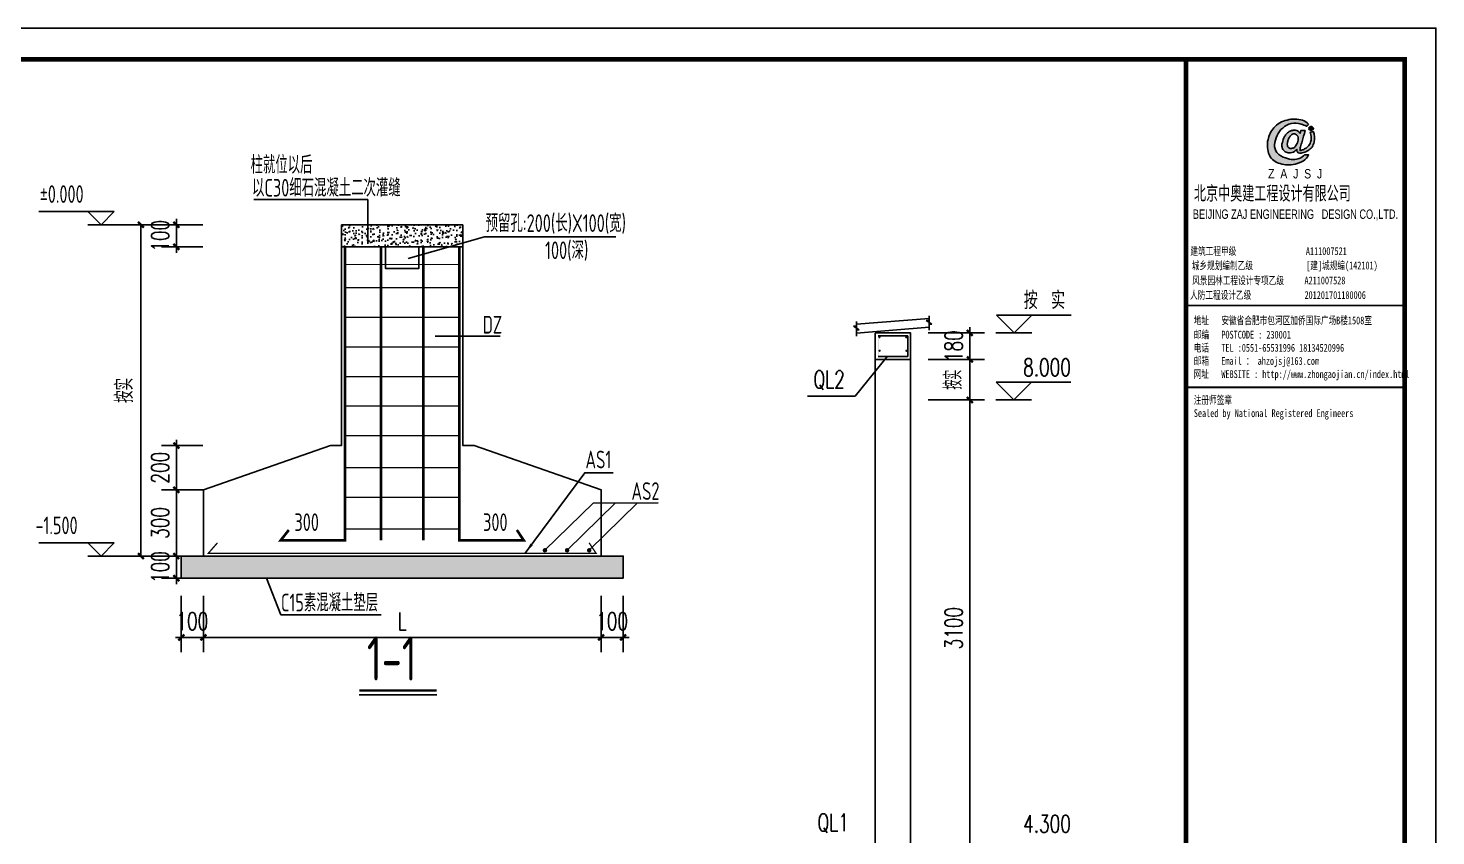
# Model space of a CAD drawing. Extents: x 177291 to 1288761, y 177638 to 322898.
# Drawn here: x 450528 to 498308, y 213531 to 240960 of the extents above; entities that cross this region are included whole.
import ezdxf
from ezdxf.enums import TextEntityAlignment as Align

# ---------------------------------------------------------------- set-up
doc = ezdxf.new("R2010")
doc.units = 0
doc.header["$LTSCALE"] = 1000
for name, color, linetype in [('AXIS', 3, 'Continuous'), ('BASE_DE', 7, 'Continuous'), ('DIM_ELEV', 3, 'Continuous'), ('DIM_LEAD', 3, 'Continuous'), ('NUM', 7, 'Continuous'), ('PUB_DIM', 3, 'Continuous'), ('PUB_TEXT', 7, 'Continuous'), ('PUB_TITLE', 4, 'Continuous'), ('REIN', 1, 'Continuous'), ('TC', 252, 'Continuous'), ('TEXT', 7, 'Continuous'), ('THICK', 6, 'Continuous'), ('WALL', 9, 'Continuous'), ('图签', 3, 'Continuous'), ('引出线', 3, 'Continuous')]:
    doc.layers.add(name, color=color, linetype=linetype)
doc.styles.add('_gyy_title_Arial', font='arial.ttf', dxfattribs={"width": 0.7})
doc.styles.add('_gyy_title_ST', font='', dxfattribs={"width": 0.8})
doc.styles.add('_TCH_DIM', font='SIMPLEX', dxfattribs={"bigfont": 'GBCBIG'})
doc.styles.add('_TCH_DIM_T3', font='SIMPLEX', dxfattribs={"width": 0.705882, "bigfont": 'GBCBIG'})
doc.styles.add('HZ', font='txt.shx', dxfattribs={"width": 0.8, "bigfont": '000hztxt.shx'})
doc.styles.add('TSSD_Norm', font='tssdeng.shx', dxfattribs={"bigfont": 'hztxt.shx'})
doc.styles.get('_gyy_title_ST').set_extended_font_data('SimSun')
doc.dimstyles.new('_TCH_ARCH&&200', dxfattribs={"dimtxt": 595, "dimasz": 200, "dimexe": 500, "dimexo": 600, "dimgap": 252.5, "dimtad": 1, "dimdec": 0, "dimzin": 0, "dimdsep": 46, "dimtxsty": '_TCH_DIM_T3', "dimblk": 'ARCHTICK', "dimcen": 0.09, "dimclrt": 7, "dimazin": 2, "dimtfac": 1, "dimtdec": 0, "dimtix": 1, "dimtmove": 2, "dimatfit": 3, "dimfxl": 1, "dimtolj": 1, "dimtzin": 0, "dimarcsym": 0})
doc.dimstyles.new('TCH-200-10', dxfattribs={"dimtxt": 595, "dimasz": 200, "dimexe": 500, "dimexo": 600, "dimgap": 252.5, "dimtad": 1, "dimdec": 0, "dimlfac": 0.1, "dimzin": 0, "dimdsep": 46, "dimtxsty": '_TCH_DIM_T3', "dimblk": 'ARCHTICK', "dimcen": 0.09, "dimclrd": 124, "dimclre": 124, "dimclrt": 7, "dimazin": 2, "dimtfac": 1, "dimtdec": 0, "dimtix": 1, "dimtmove": 2, "dimatfit": 3, "dimfxl": 1, "dimtolj": 1, "dimtzin": 0, "dimarcsym": 0})

# ---------------------------------------------------------------- blocks, each defined once
blk = doc.blocks.new('_ArchTick')
at = {"color": 0, "linetype": 'ByBlock', "const_width": 0.4}
blk.add_lwpolyline([(-0.5, -0.5), (0.5, 0.5)], dxfattribs=at)
blk = doc.blocks.new('*D1048')
at = {"layer": 'AXIS', "color": 124, "linetype": 'ByBlock', "lineweight": -2, "transparency": 16777216}
for p, q in [((456458, 234283), (455058, 234283)), ((455558, 234283), (455558, 234483)), ((455558, 233533), (455558, 234283)), ((456458, 233533), (455058, 233533)), ((455558, 233533), (455558, 233333))]:
    blk.add_line(p, q, dxfattribs=at)
at = {"layer": 'Defpoints', "color": 0, "linetype": 'ByBlock', "transparency": 16777216}
for p in [(455558, 234283), (457058, 234283), (457058, 233533)]:
    blk.add_point(p, dxfattribs=at)
at = {"layer": 'AXIS', "color": 124, "linetype": 'ByBlock', "lineweight": -2, "transparency": 16777216, "xscale": 200, "yscale": 200, "zscale": 200}
for p, rotation in [((455558, 234283), 270), ((455558, 233533), 90)]:
    blk.add_blockref('_ArchTick', p, dxfattribs=dict(at, rotation=rotation))
at = {"layer": 'AXIS', "color": 7, "linetype": 'ByBlock', "transparency": 16777216, "insert": (455008, 233908), "char_height": 595, "attachment_point": 5, "rotation": 90, "style": '_TCH_DIM_T3'}
blk.add_mtext('\\A1;100', dxfattribs=at)
blk = doc.blocks.new('_TSDBK')
blk.add_lwpolyline([(0, 0, 0, 0.658, 0), (-2.5, 0, 0.658, 0.658, 0)], format="xyseb")
blk = doc.blocks.new('*D1049')
at = {"layer": 'AXIS', "color": 124, "linetype": 'ByBlock', "lineweight": -2, "transparency": 16777216}
for p, q in [((469975, 221683), (469975, 219769)), ((470725, 221683), (470725, 219769)), ((469975, 220269), (469775, 220269)), ((469975, 220269), (470725, 220269)), ((470725, 220269), (470925, 220269))]:
    blk.add_line(p, q, dxfattribs=at)
at = {"layer": 'Defpoints', "color": 0, "linetype": 'ByBlock', "transparency": 16777216}
for p in [(469975, 222283), (470725, 222283), (470725, 220269)]:
    blk.add_point(p, dxfattribs=at)
at = {"layer": 'AXIS', "color": 124, "linetype": 'ByBlock', "lineweight": -2, "transparency": 16777216, "xscale": 200, "yscale": 200, "zscale": 200}
blk.add_blockref('_ArchTick', (469975, 220269), dxfattribs=at)
at = {"layer": 'AXIS', "color": 124, "linetype": 'ByBlock', "lineweight": -2, "transparency": 16777216, "xscale": 200, "yscale": 200, "zscale": 200, "rotation": 180}
blk.add_blockref('_ArchTick', (470725, 220269), dxfattribs=at)
at = {"layer": 'AXIS', "color": 7, "linetype": 'ByBlock', "transparency": 16777216, "insert": (470350, 220819), "char_height": 595, "attachment_point": 5, "style": '_TCH_DIM_T3'}
blk.add_mtext('\\A1;100', dxfattribs=at)
blk = doc.blocks.new('*D1050')
at = {"layer": 'AXIS', "color": 124, "linetype": 'ByBlock', "lineweight": -2, "transparency": 16777216}
for p, q in [((456475, 221683), (456475, 219769)), ((469975, 221683), (469975, 219769)), ((456475, 220269), (469975, 220269))]:
    blk.add_line(p, q, dxfattribs=at)
at = {"layer": 'Defpoints', "color": 0, "linetype": 'ByBlock', "transparency": 16777216}
for p in [(456475, 222283), (469975, 222283), (469975, 220269)]:
    blk.add_point(p, dxfattribs=at)
at = {"layer": 'AXIS', "color": 124, "linetype": 'ByBlock', "lineweight": -2, "transparency": 16777216, "xscale": 200, "yscale": 200, "zscale": 200, "rotation": 180}
blk.add_blockref('_ArchTick', (456475, 220269), dxfattribs=at)
at = {"layer": 'AXIS', "color": 124, "linetype": 'ByBlock', "lineweight": -2, "transparency": 16777216, "xscale": 200, "yscale": 200, "zscale": 200}
blk.add_blockref('_ArchTick', (469975, 220269), dxfattribs=at)
at = {"layer": 'AXIS', "color": 7, "linetype": 'ByBlock', "transparency": 16777216, "insert": (463225, 220819), "char_height": 595, "attachment_point": 5, "style": '_TCH_DIM_T3'}
blk.add_mtext('\\A1;L', dxfattribs=at)
blk = doc.blocks.new('*D1051')
at = {"layer": 'AXIS', "color": 124, "linetype": 'ByBlock', "lineweight": -2, "transparency": 16777216}
for p, q in [((455725, 221683), (455725, 219769)), ((456475, 221683), (456475, 219769)), ((455725, 220269), (455525, 220269)), ((455725, 220269), (456475, 220269)), ((456475, 220269), (456675, 220269))]:
    blk.add_line(p, q, dxfattribs=at)
at = {"layer": 'Defpoints', "color": 0, "linetype": 'ByBlock', "transparency": 16777216}
for p in [(455725, 222283), (456475, 222283), (456475, 220269)]:
    blk.add_point(p, dxfattribs=at)
at = {"layer": 'AXIS', "color": 124, "linetype": 'ByBlock', "lineweight": -2, "transparency": 16777216, "xscale": 200, "yscale": 200, "zscale": 200}
blk.add_blockref('_ArchTick', (455725, 220269), dxfattribs=at)
at = {"layer": 'AXIS', "color": 124, "linetype": 'ByBlock', "lineweight": -2, "transparency": 16777216, "xscale": 200, "yscale": 200, "zscale": 200, "rotation": 180}
blk.add_blockref('_ArchTick', (456475, 220269), dxfattribs=at)
at = {"layer": 'AXIS', "color": 7, "linetype": 'ByBlock', "transparency": 16777216, "insert": (456100, 220819), "char_height": 595, "attachment_point": 5, "style": '_TCH_DIM_T3'}
blk.add_mtext('\\A1;100', dxfattribs=at)
blk = doc.blocks.new('*D1052')
at = {"layer": 'AXIS', "color": 124, "linetype": 'ByBlock', "lineweight": -2, "transparency": 16777216}
for p, q in [((455558, 223033), (455558, 223233)), ((455708, 223033), (455058, 223033)), ((455558, 222283), (455558, 223033)), ((455708, 222283), (455058, 222283)), ((455558, 222283), (455558, 222083))]:
    blk.add_line(p, q, dxfattribs=at)
at = {"layer": 'Defpoints', "color": 0, "linetype": 'ByBlock', "transparency": 16777216}
for p in [(455558, 223033), (456308, 223033), (456308, 222283)]:
    blk.add_point(p, dxfattribs=at)
at = {"layer": 'AXIS', "color": 124, "linetype": 'ByBlock', "lineweight": -2, "transparency": 16777216, "xscale": 200, "yscale": 200, "zscale": 200}
for p, rotation in [((455558, 223033), 270), ((455558, 222283), 90)]:
    blk.add_blockref('_ArchTick', p, dxfattribs=dict(at, rotation=rotation))
at = {"layer": 'AXIS', "color": 7, "linetype": 'ByBlock', "transparency": 16777216, "insert": (455008, 222658), "char_height": 595, "attachment_point": 5, "rotation": 90, "style": '_TCH_DIM_T3'}
blk.add_mtext('\\A1;100', dxfattribs=at)
blk = doc.blocks.new('*D1053')
at = {"layer": 'AXIS', "color": 124, "linetype": 'ByBlock', "lineweight": -2, "transparency": 16777216}
for p, q in [((456458, 234283), (453858, 234283)), ((454358, 234283), (454358, 223033)), ((456458, 223033), (453858, 223033))]:
    blk.add_line(p, q, dxfattribs=at)
at = {"layer": 'Defpoints', "color": 0, "linetype": 'ByBlock', "transparency": 16777216}
for p in [(457058, 234283), (454358, 223033), (457058, 223033)]:
    blk.add_point(p, dxfattribs=at)
at = {"layer": 'AXIS', "color": 124, "linetype": 'ByBlock', "lineweight": -2, "transparency": 16777216, "xscale": 200, "yscale": 200, "zscale": 200}
for p, rotation in [((454358, 234283), 90), ((454358, 223033), 270)]:
    blk.add_blockref('_ArchTick', p, dxfattribs=dict(at, rotation=rotation))
at = {"layer": 'AXIS', "color": 7, "linetype": 'ByBlock', "transparency": 16777216, "insert": (453789, 228658), "char_height": 595, "attachment_point": 5, "rotation": 90, "style": '_TCH_DIM_T3'}
blk.add_mtext('\\A1;{\\W1;按实}', dxfattribs=at)
blk = doc.blocks.new('*D1054')
at = {"layer": 'AXIS', "color": 124, "linetype": 'ByBlock', "lineweight": -2, "transparency": 16777216}
for p, q in [((455558, 226783), (455558, 226983)), ((456458, 226783), (455058, 226783)), ((455558, 225283), (455558, 226783)), ((456458, 225283), (455058, 225283)), ((455558, 225283), (455558, 225083))]:
    blk.add_line(p, q, dxfattribs=at)
at = {"layer": 'Defpoints', "color": 0, "linetype": 'ByBlock', "transparency": 16777216}
for p in [(455558, 226783), (457058, 226783), (457058, 225283)]:
    blk.add_point(p, dxfattribs=at)
at = {"layer": 'AXIS', "color": 124, "linetype": 'ByBlock', "lineweight": -2, "transparency": 16777216, "xscale": 200, "yscale": 200, "zscale": 200}
for p, rotation in [((455558, 226783), 270), ((455558, 225283), 90)]:
    blk.add_blockref('_ArchTick', p, dxfattribs=dict(at, rotation=rotation))
at = {"layer": 'AXIS', "color": 7, "linetype": 'ByBlock', "transparency": 16777216, "insert": (455008, 226033), "char_height": 595, "attachment_point": 5, "rotation": 90, "style": '_TCH_DIM_T3'}
blk.add_mtext('\\A1;200', dxfattribs=at)
blk = doc.blocks.new('*D1055')
at = {"layer": 'AXIS', "color": 124, "linetype": 'ByBlock', "lineweight": -2, "transparency": 16777216}
for p, q in [((456458, 225283), (455058, 225283)), ((455558, 223033), (455558, 225283)), ((456458, 223033), (455058, 223033))]:
    blk.add_line(p, q, dxfattribs=at)
at = {"layer": 'Defpoints', "color": 0, "linetype": 'ByBlock', "transparency": 16777216}
for p in [(455558, 225283), (457058, 225283), (457058, 223033)]:
    blk.add_point(p, dxfattribs=at)
at = {"layer": 'AXIS', "color": 124, "linetype": 'ByBlock', "lineweight": -2, "transparency": 16777216, "xscale": 200, "yscale": 200, "zscale": 200}
for p, rotation in [((455558, 225283), 90), ((455558, 223033), 270)]:
    blk.add_blockref('_ArchTick', p, dxfattribs=dict(at, rotation=rotation))
at = {"layer": 'AXIS', "color": 7, "linetype": 'ByBlock', "transparency": 16777216, "insert": (455008, 224158), "char_height": 595, "attachment_point": 5, "rotation": 90, "style": '_TCH_DIM_T3'}
blk.add_mtext('\\A1;300', dxfattribs=at)
blk = doc.blocks.new('dd')
at = {"layer": '图签'}
h = blk.add_hatch(color=5, dxfattribs=at)
h.set_gradient(color1=(0, 0, 255), color2=(36, 36, 255), one_color=1, tint=0.57)
h.paths.add_polyline_path([(452, 1270, -0.093206), (531, 1562, -0.136321), (716, 1807, -0.161039), (988, 1948, -0.108591), (1307, 1935, -0.049497), (1479, 1861, 0.062627), (1539, 1932, 0.094388), (1351, 2056, 0.136326), (854, 2062, 0.161722), (430, 1810, 0.133661), (243, 1435, 0.158414), (286, 937, 0.22517), (632, 669, 0.138663), (1107, 646, 0.074676), (1375, 753, 0.125344), (1543, 944, 0.006312), (1413, 948, -0.090385), (1244, 833, -0.096745), (1053, 797, -0.073845), (803, 850, -0.140868), (530, 1020, -0.160753)])
h = blk.add_hatch(color=1, dxfattribs=at)
h.set_gradient(color1=(255, 0, 0), color2=(255, 0, 0), tint=0.57)
h.paths.add_polyline_path([(1557, 1818, 0.386553), (1564, 1757, 0.170676), (1604, 1736, 0.082224), (1657, 1743, 0.087509), (1686, 1766, 0.264235), (1694, 1804, 0.244333), (1636, 1850, 0.30271)])
h = blk.add_hatch(color=5, dxfattribs=at)
h.set_gradient(color1=(0, 0, 255), color2=(36, 36, 255), one_color=1, tint=0.57)
h.paths.add_polyline_path([(1306, 1289, 0.011169), (1334, 1370, 0.005807), (1431, 1724, 0.01105), (1292, 1724, 0.016796), (1267, 1634, 0.125943), (1203, 1704, 0.083806), (1120, 1739, 0.082879), (1047, 1739, -0.008503), (952, 1710, 0.060057), (844, 1628, 0.086078), (774, 1532, 0.099424), (705, 1347, 0.12153), (690, 1225, 0.102644), (719, 1122, 0.056648), (797, 1042, 0.092914), (913, 1013, 0.194578), (1098, 1064, -0.002562), (1175, 1122, 0.064354), (1167, 1068, 0.172385), (1207, 1017, 0.105458), (1300, 1002, 0.086567), (1454, 1046, 0.047674), (1592, 1136, 0.166359), (1692, 1274, 0.096748), (1728, 1431, 0.03151), (1728, 1548, 0.041815), (1700, 1691, 0.007654), (1588, 1673, -0.009919), (1610, 1585, -0.068269), (1624, 1482, -0.105336), (1605, 1352, -0.14652), (1528, 1223, -0.070486), (1434, 1151, -0.077937), (1341, 1103, -0.127098), (1272, 1084, -0.114215), (1267, 1129, -0.007609)])
h.paths.add_polyline_path([(865, 1245, -0.099994), (863, 1328, -0.050974), (888, 1427, -0.120527), (938, 1529, -0.043888), (1002, 1595, -0.08446), (1063, 1619, -0.147309), (1127, 1607, -0.037474), (1177, 1572, -0.06931), (1209, 1507, -0.067662), (1213, 1431, -0.02676), (1211, 1413, 0.017209), (1183, 1329, -0.048815), (1120, 1223, -0.139096), (1046, 1163, -0.097991), (944, 1153, -0.085394), (909, 1169, -0.149141)], flags=16)
blk.add_lwpolyline([(1539, 1932, 0.094388), (1351, 2056, 0.136326), (854, 2062, 0.161722), (430, 1810, 0.133661), (243, 1435, 0.158414), (286, 937, 0.22517), (632, 669, 0.138663), (1107, 646, 0.074676), (1375, 753, 0.125344), (1543, 944, 0.006312), (1413, 948, -0.090385), (1244, 833, -0.096745), (1053, 797, -0.073845), (803, 850, -0.140868), (530, 1020, -0.160753), (452, 1270, -0.093206), (531, 1562, -0.136321), (716, 1807, -0.161039), (988, 1948, -0.108591), (1307, 1935, -0.049497), (1479, 1861, 0.062627)], format="xyb", close=True, dxfattribs=at)
for points in [[(1694, 1804, 0.243958), (1636, 1850, 0.303117), (1557, 1818, 0.386553), (1564, 1757, 0.170676), (1604, 1736, 0.082224), (1657, 1743, 0.087509), (1686, 1766, 0.264235), (1694, 1804, -7.823139)], [(1431, 1724, 0.011041), (1292, 1724, 0.016796), (1267, 1634, 0.125943), (1203, 1704, 0.083806), (1120, 1739, 0.082879), (1047, 1739, -0.008503), (952, 1710, 0.060057), (844, 1628, 0.086078), (774, 1532, 0.099424), (705, 1347, 0.12153), (690, 1225, 0.102644), (719, 1122, 0.056648), (797, 1042, 0.092914), (913, 1013, 0.194578), (1098, 1064, -0.002562), (1175, 1122, 0.064354), (1167, 1068, 0.172385), (1207, 1017, 0.105458), (1300, 1002, 0.086567), (1454, 1046, 0.047674), (1592, 1136, 0.166359), (1692, 1274, 0.096748), (1728, 1431, 0.03151), (1728, 1548, 0.041815), (1700, 1691, 0.007654), (1588, 1673, -0.009919), (1610, 1585, -0.068269), (1624, 1482, -0.105336), (1605, 1352, -0.14652), (1528, 1223, -0.070486), (1434, 1151, -0.077937), (1341, 1103, -0.127098), (1272, 1084, -0.114215), (1267, 1129, -0.007609), (1306, 1289, 0.011169), (1334, 1370, 0.005782), (1430, 1722, 0.069025)], [(1213, 1431, 0.067662), (1209, 1507, 0.06931), (1177, 1572, 0.037474), (1127, 1607, 0.147309), (1063, 1619, 0.08446), (1002, 1595, 0.043888), (938, 1529, 0.120527), (888, 1427, 0.050974), (863, 1328, 0.099994), (865, 1245, 0.149141), (909, 1169, 0.085394), (944, 1153, 0.097991), (1046, 1163, 0.139096), (1120, 1223, 0.048815), (1183, 1329, -0.017209), (1211, 1413, 0.02676), (1213, 1431, 0.441273)]]:
    blk.add_lwpolyline(points, format="xyb", dxfattribs=at)
at = {"insert": (246, 492), "char_height": 300, "width": 8000, "attachment_point": 1, "style": 'HZ'}
blk.add_mtext('{\\fArial|b0|i0|c0|p32;Z  A  J  S  J}', dxfattribs=at)
blk = doc.blocks.new('*D1226')
at = {"layer": 'Defpoints', "color": 0, "transparency": 16777216}
for p in [(480481, 230610), (480481, 229710), (482491, 229710)]:
    blk.add_point(p, dxfattribs=at)
at = {"layer": 'PUB_DIM', "color": 0, "lineweight": -2, "transparency": 16777216}
for p, q in [((482491, 230610), (482491, 230810)), ((481081, 230610), (482991, 230610)), ((482491, 230610), (482491, 229710)), ((481081, 229710), (482991, 229710)), ((482491, 229710), (482491, 229510))]:
    blk.add_line(p, q, dxfattribs=at)
at = {"layer": 'PUB_DIM', "color": 0, "lineweight": -2, "transparency": 16777216, "xscale": 200, "yscale": 200, "zscale": 200}
for p, rotation in [((482491, 230610), 270), ((482491, 229710), 90)]:
    blk.add_blockref('_ArchTick', p, dxfattribs=dict(at, rotation=rotation))
at = {"layer": 'PUB_DIM', "color": 7, "transparency": 16777216, "insert": (481941, 230160), "char_height": 595, "attachment_point": 5, "rotation": 90, "style": '_TCH_DIM_T3'}
blk.add_mtext('\\A1;180', dxfattribs=at)
blk = doc.blocks.new('*D1225')
at = {"layer": 'Defpoints', "color": 0, "transparency": 16777216}
for p in [(480481, 229710), (482491, 229710), (480481, 228333)]:
    blk.add_point(p, dxfattribs=at)
at = {"layer": 'PUB_DIM', "color": 0, "lineweight": -2, "transparency": 16777216}
for p, q in [((481081, 229710), (482991, 229710)), ((482491, 228333), (482491, 229710)), ((481081, 228333), (482991, 228333))]:
    blk.add_line(p, q, dxfattribs=at)
at = {"layer": 'PUB_DIM', "color": 0, "lineweight": -2, "transparency": 16777216, "xscale": 200, "yscale": 200, "zscale": 200}
for p, rotation in [((482491, 229710), 90), ((482491, 228333), 270)]:
    blk.add_blockref('_ArchTick', p, dxfattribs=dict(at, rotation=rotation))
at = {"layer": 'PUB_DIM', "color": 7, "transparency": 16777216, "insert": (481922, 229022), "char_height": 595, "attachment_point": 5, "rotation": 90, "style": '_TCH_DIM_T3'}
blk.add_mtext('\\A1;按实', dxfattribs=at)
blk = doc.blocks.new('*D1227')
at = {"layer": 'Defpoints', "color": 0, "transparency": 16777216}
for p in [(480481, 228333), (482491, 228333), (480481, 212834)]:
    blk.add_point(p, dxfattribs=at)
at = {"layer": 'PUB_DIM', "color": 0, "lineweight": -2, "transparency": 16777216}
for p, q in [((481081, 228333), (482991, 228333)), ((482491, 212834), (482491, 228333)), ((481081, 212834), (482991, 212834))]:
    blk.add_line(p, q, dxfattribs=at)
at = {"layer": 'PUB_DIM', "color": 0, "lineweight": -2, "transparency": 16777216, "xscale": 200, "yscale": 200, "zscale": 200}
for p, rotation in [((482491, 228333), 90), ((482491, 212834), 270)]:
    blk.add_blockref('_ArchTick', p, dxfattribs=dict(at, rotation=rotation))
at = {"layer": 'PUB_DIM', "color": 7, "transparency": 16777216, "insert": (481941, 220583), "char_height": 595, "attachment_point": 5, "rotation": 90, "style": '_TCH_DIM_T3'}
blk.add_mtext('\\A1;3100', dxfattribs=at)

msp = doc.modelspace()

# ---------------------------------------------------------------- hatches: boundary and pattern name
at = {"layer": 'TC'}
h = msp.add_hatch(dxfattribs=at)
h.set_pattern_fill('AR-CONC', color=256, scale=2.25, style=0)
h.set_pattern_definition([(50, (252502.33, 296192.18), (409.9155, -35.86294), [42.8625, -471.4875]), (355, (252502.33, 296192.2), (-79.29636, 429.87745), [34.29, -377.19]), (100.451, (252536.5, 296189.2), (330.6206, 394.01255), [36.4275, -400.7025]), (46.1842, (252502.33, 296306.5), (609.9278, -94.5952), [64.2937, -707.2312]), (96.6356, (252553.15, 296298.6), (534.1595, 556.7075), [54.6412, -601.0537]), (351.184, (252502.3, 296306.5), (534.1604, 556.7065), [51.435, -565.785]), (21, (252559.48, 296277.9), (341.1335, -230.0974), [42.8625, -471.4875]), (326, (252559.48, 296277.9), (139.0546, 414.4229), [34.29, -377.19]), (71.4514, (252587.9, 296258.73), (480.1871, 184.3264), [36.4275, -400.7025]), (37.5, (252502.33, 296192.18), (6.94936, 190.24884), [0, -372.618, 0, -382.905, 0, -378.61875]), (7.5, (252502.33, 296192.18), (150.34424, 225.4063), [0, -218.313, 0, -364.0455, 0, -144.30375]), (327.5, (252374.88, 296192.18), (305.07884, -12.88967), [0, -142.875, 0, -445.77, 0, -591.5025]), (317.5, (252317.73, 296192.18), (333.29066, 57.2096), [0, -185.7375, 0, -296.037, 0, -420.0525])])
h.paths.add_polyline_path([(461162.46, 234283.14), (461162.46, 233533.14), (463224.96, 233533.14), (463224.96, 234283.14)])
h.paths.add_polyline_path([(465287.46, 234283.14), (463224.96, 234283.14), (463224.96, 233533.14), (463787.46, 233533.14), (465287.46, 233533.14)])
h = msp.add_hatch(dxfattribs=at)
h.set_pattern_fill('AR-CONC', color=256, scale=2.25, style=0)
h.set_pattern_definition([(50, (152899.35, 233192.18), (409.9155, -35.86294), [42.8625, -471.4875]), (355, (152899.35, 233192.2), (-79.29636, 429.87745), [34.29, -377.19]), (100.451, (152933.5, 233189.2), (330.62063, 394.01255), [36.4275, -400.7025]), (46.1842, (152899.35, 233306.5), (609.92784, -94.5952), [64.2937, -707.2312]), (96.6356, (152950.2, 233298.6), (534.1595, 556.7075), [54.6412, -601.0537]), (351.184, (152899.35, 233306.5), (534.1604, 556.7065), [51.435, -565.785]), (21, (152956.5, 233277.9), (341.13348, -230.0974), [42.8625, -471.4875]), (326, (152956.5, 233277.9), (139.05456, 414.4229), [34.29, -377.19]), (71.4514, (152984.93, 233258.73), (480.1871, 184.32643), [36.4275, -400.7025]), (37.5, (152899.35, 233192.18), (6.94936, 190.24884), [0, -372.618, 0, -382.905, 0, -378.61875]), (7.5, (152899.35, 233192.18), (150.34424, 225.40629), [0, -218.313, 0, -364.0455, 0, -144.30375]), (327.5, (152771.9, 233192.18), (305.07884, -12.889674), [0, -142.875, 0, -445.77, 0, -591.5025]), (317.5, (152714.76, 233192.18), (333.29066, 57.2096), [0, -185.7375, 0, -296.037, 0, -420.0525])])
h.paths.add_polyline_path([(463224.96, 223033.14), (455724.96, 223033.14), (455724.96, 222283.14), (463224.96, 222283.14)])
h.paths.add_polyline_path([(468264.96, 223033.14), (463224.96, 223033.14), (463224.96, 222283.14), (469014.96, 222283.14)])
h.paths.add_polyline_path([(469014.96, 223033.14), (468264.96, 223033.14), (469014.96, 222283.14), (469764.96, 222283.14)])
h.paths.add_polyline_path([(469764.96, 223033.14), (469014.96, 223033.14), (469764.96, 222283.14), (470514.96, 222283.14)])
h.paths.add_polyline_path([(470724.96, 223033.14), (469764.96, 223033.14), (470514.96, 222283.14), (470724.96, 222283.14)])

# ---------------------------------------------------------------- linework, layer by layer
for p, q in [((478541.63, 230835.98), (478732.5, 230711.35)), ((478643.03, 230835.98), (478541.63, 230835.98)), ((478643.03, 230906.81), (481115.61, 231104.61)), ((478643.03, 230995.89), (478643.03, 230504.65)), ((478643.03, 230605.85), (481115.61, 230803.65)), ((481115.61, 231033.79), (481014.21, 231033.79)), ((481014.21, 231033.79), (481205.08, 230909.15)), ((481115.61, 231193.69), (481115.61, 230702.46)), ((481205.08, 230909.15), (481115.61, 230909.15)), ((478732.5, 230711.35), (478643.03, 230711.35)), ((480381.47, 230510.49), (479381.47, 230510.49)), ((480381.47, 229810.49), (480381.47, 230510.49)), ((480381.47, 229810.49), (479381.47, 229810.49))]:
    msp.add_line(p, q)
at = {"color": 4}
for p, q in [((480481.47, 230610.49), (479281.47, 230610.49)), ((479281.47, 229710.49), (480481.47, 229710.49))]:
    msp.add_line(p, q, dxfattribs=at)
at = {"extrusion": (0, 0, -1)}
for centre, start_param, end_param in [((479427.71, 230466.6), 0.79638055, 3.93797321), ((479427.71, 230466.6), 3.93797321, 7.07956586), ((479427.71, 230006.55), 0.79638055, 3.93797321), ((479427.71, 230006.55), 3.93797321, 7.07956586)]:
    msp.add_ellipse(centre, major_axis=(10.72, 10.73), ratio=0.97855688, start_param=start_param, end_param=end_param, dxfattribs=at)
for centre, start_param, end_param in [((480335.23, 230466.6), 3.93797321, 7.07956586), ((480335.23, 230466.6), 0.79638055, 3.93797321), ((480335.23, 230006.55), 3.93797321, 7.07956586), ((480335.23, 230006.55), 0.79638055, 3.93797321)]:
    msp.add_ellipse(centre, major_axis=(-10.72, 10.73), ratio=0.97855688, start_param=start_param, end_param=end_param)
for points in [[(479376.98, 230522.99), (479368.97, 230493.21), (480393.97, 230522.99), (480368.97, 230497.99)], [(479368.97, 230522.99), (479393.97, 230497.99), (479368.97, 229797.99), (479393.97, 229822.99)], [(480393.97, 230522.99), (480368.97, 230497.99), (480393.97, 229797.99), (480368.97, 229822.99)], [(480393.97, 229797.99), (480368.97, 229822.99), (479370.3, 229797.99), (479395.3, 229822.99)]]:
    msp.add_trace(points)
at = {"layer": 'AXIS', "linetype": 'ByBlock'}
msp.add_line((452551.56, 234283.14), (455558.46, 234283.14), dxfattribs=at)
at = {"layer": 'BASE_DE'}
for p, q in [((461162.46, 234283.14), (465287.46, 234283.14)), ((461162.46, 233533.14), (465287.46, 233533.14))]:
    msp.add_line(p, q, dxfattribs=at)
for points in [[(456474.96, 223033.14), (456474.96, 225283.14), (460787.46, 226783.14), (461162.46, 226783.14), (461162.46, 234283.14)], [(465287.46, 234283.14), (465287.46, 226783.14), (465662.46, 226783.14), (469974.96, 225283.14), (469974.96, 223033.14)], [(455724.96, 223033.14), (470724.96, 223033.14), (470724.96, 222283.14), (455724.96, 222283.14), (455724.96, 223033.14)]]:
    msp.add_lwpolyline(points, dxfattribs=at)
at = {"layer": 'DIM_ELEV'}
for p, q in [((483997.15, 230610.49), (483397.15, 231210.49)), ((483397.15, 231210.49), (485929.15, 231210.49)), ((483997.15, 230610.49), (484597.15, 231210.49)), ((483378.35, 230610.49), (484597.15, 230610.49)), ((483987.25, 228332.89), (483387.25, 228932.89)), ((483387.25, 228932.89), (485919.25, 228932.89)), ((483987.25, 228332.89), (484587.25, 228932.89)), ((483368.46, 228332.89), (484587.25, 228332.89))]:
    msp.add_line(p, q, dxfattribs=at)
at = {"layer": 'DIM_LEAD'}
for p, q in [((479693.25, 229822.99), (478595.91, 228467.08)), ((478595.91, 228467.08), (476975.32, 228467.08))]:
    msp.add_line(p, q, dxfattribs=at)
at = {"layer": 'NUM', "const_width": 75}
msp.add_lwpolyline([(464396.66, 218465.7), (461764.27, 218465.7)], dxfattribs=at)
at = {"layer": 'NUM'}
msp.add_lwpolyline([(464396.66, 218315.7), (461764.27, 218315.7)], dxfattribs=at)
at = {"layer": 'PUB_TITLE'}
msp.add_line((489823.48, 231540.17), (497247.75, 231540.17), dxfattribs=at)
msp.add_lwpolyline([(409110.99, 240960.27), (498308.36, 240960.27), (498308.36, 177959.98), (409110.99, 177959.98)], close=True, dxfattribs=at)
at = {"layer": 'PUB_TITLE', "const_width": 159.09}
for points in [[(411762.51, 179020.59), (411762.51, 239899.66), (497247.75, 239899.66), (497247.75, 179020.59)], [(489823.48, 239899.66), (497247.75, 239899.66), (497247.75, 179020.59), (489823.48, 179020.59)]]:
    msp.add_lwpolyline(points, close=True, dxfattribs=at)
at = {"layer": 'PUB_TITLE', "const_width": 74.24}
msp.add_lwpolyline([(489823.48, 228760.92), (497247.75, 228760.92)], dxfattribs=at)
at = {"layer": 'REIN'}
for points, const_width in [([(461282.46, 233533.14), (461282.46, 223565.64), (459099.44, 223565.64), (459374.75, 223917.97)], 90), ([(462503.63, 233533.14), (462503.63, 223565.64)], 90), ([(463946.3, 233533.14), (463946.3, 223565.64)], 90), ([(465167.46, 233533.14), (465167.46, 223565.64), (467350.49, 223565.64), (467116.27, 223917.97)], 90), ([(461282.46, 232933.73), (465212.46, 232933.73)], 45), ([(461282.46, 232145.55), (465212.46, 232145.55)], 45), ([(461282.46, 231139.95), (465212.46, 231139.95)], 45), ([(461282.46, 230134.34), (465212.46, 230134.34)], 45), ([(461282.46, 229128.74), (465212.46, 229128.74)], 45), ([(461282.46, 228123.14), (465212.46, 228123.14)], 45), ([(461282.46, 227117.54), (465212.46, 227117.54)], 45), ([(461282.46, 226033.14), (465212.46, 226033.14)], 45), ([(461282.46, 225027.54), (465212.46, 225027.54)], 45), ([(461282.46, 223952.72), (465212.46, 223952.72)], 45), ([(456954.07, 223482.97), (456647.46, 223130.64), (469802.46, 223130.64), (469568.25, 223482.97)], 45)]:
    msp.add_lwpolyline(points, dxfattribs=dict(at, const_width=const_width))
at = {"layer": 'REIN', "const_width": 75}
for points in [[(468032.46, 223228.14, 1), (468107.46, 223228.14, 1)], [(468782.46, 223228.14, 1), (468857.46, 223228.14, 1)], [(469532.46, 223228.14, 1), (469607.46, 223228.14, 1)]]:
    msp.add_lwpolyline(points, format="xyb", close=True, dxfattribs=at)
at = {"layer": 'THICK'}
msp.add_lwpolyline([(462662.46, 233533.14), (463787.46, 233533.14), (463787.46, 232796.26), (462662.46, 232796.26)], close=True, dxfattribs=at)
at = {"layer": 'WALL'}
for points in [[(480481.47, 187411.85), (480481.47, 230610.49), (479281.47, 230610.49)], [(479281.47, 230600.11), (479281.47, 187411.85)]]:
    msp.add_lwpolyline(points, dxfattribs=at)
at = {"layer": '引出线'}
for p, q in [((462058.01, 235145.88), (458191.84, 235145.88)), ((462058.01, 233630.08), (462058.01, 235145.88)), ((450886.56, 234733.14), (453451.56, 234733.14)), ((453001.56, 234283.14), (452551.56, 234733.14)), ((453451.56, 234733.14), (453001.56, 234283.14)), ((463422.42, 233135.52), (466019.73, 233867.59)), ((470469.81, 233867.59), (466019.73, 233867.59)), ((464345.27, 230502.97), (466551.72, 230502.97)), ((468069.96, 223228.14), (469704.6, 224828.53)), ((468819.96, 223228.14), (470454.6, 224828.53)), ((469569.96, 223228.14), (471204.6, 224828.53)), ((469704.6, 224828.53), (471909.3, 224835.11)), ((450886.56, 223483.14), (453451.56, 223483.14)), ((453001.56, 223033.14), (452551.56, 223483.14)), ((453451.56, 223483.14), (453001.56, 223033.14)), ((452551.56, 223033.14), (455558.46, 223033.14)), ((458615.94, 222283.14), (459106.16, 221031.24)), ((459106.16, 221031.24), (462511.73, 221031.24))]:
    msp.add_line(p, q, dxfattribs=at)
msp.add_lwpolyline([(467395.16, 223130.64), (467395.16, 223130.64), (469420.8, 225859.34), (470385.69, 225859.34)], dxfattribs=at)

# ---------------------------------------------------------------- block references
at = {"layer": '图签', "xscale": 1.060610879957576, "yscale": 1.060610879957576, "zscale": 1.060610879957576}
msp.add_blockref('dd', (492353.67, 235652.58), dxfattribs=at)
at = {"layer": '引出线', "xscale": 150.0000000000001, "yscale": 150.0000000000001, "zscale": 150.0000000000001, "rotation": 232.9271347141111}
msp.add_blockref('_TSDBK', (467395.16, 223130.64), dxfattribs=at)

# ---------------------------------------------------------------- texts
at = {"color": 1, "insert": (490099.63, 235606.86), "char_height": 538.6524, "width": 7045.2659, "attachment_point": 1, "style": 'HZ'}
msp.add_mtext('北京中奥建工程设计有限公司', dxfattribs=at)
at = {"layer": 'NUM', "style": 'TSSD_Norm', "width": 0.7}
msp.add_text('1-1', height=1500, dxfattribs=at).set_placement((462028.36, 218803.58, 0))
at = {"layer": 'PUB_TEXT', "style": '_TCH_DIM'}
for s, height, width, p in [('按 实', 600, 1.1, (484322.32, 231420.49)), ('8.000', 595, 0.705882, (484299.25, 229142.89)), ('QL2', 595, 0.705882, (477185.32, 228733.75)), ('QL1', 595, 0.705882, (477321.34, 213684.75)), ('4.300', 595, 0.705882, (484299.25, 213643.51))]:
    msp.add_text(s, height=height, dxfattribs=dict(at, width=width)).set_placement(p)
at = {"layer": 'PUB_TITLE', "width": 0.7}
for s, height, style, p in [('BEIJING ZAJ ENGINEERING   DESIGN CO.,LTD.', 318.1829, '_gyy_title_Arial', (493544.31, 234483.94)), ('建筑工程甲级                 A111007521             ', 265.1525, '_gyy_title_ST', (493533.65, 233255.19)), ('城乡规划编制乙级             [建]城规编(142101)', 265.1525, '_gyy_title_ST', (493179.58, 232768.72)), ('风景园林工程设计专项乙级     A211007528           ', 265.1525, '_gyy_title_ST', (493401.66, 232260.08)), ('人防工程设计乙级             201201701180006', 265.1525, '_gyy_title_ST', (492949.49, 231763.85))]:
    msp.add_text(s, height=height, dxfattribs=dict(at, style=style)).set_placement(p, align=Align.CENTER)
at = {"layer": 'PUB_TITLE', "style": '_gyy_title_ST', "width": 0.7}
for s, height, p in [('地址   安徽省合肥市包河区加侨国际广场B楼1508室', 265.1525, (490091.85, 230902.42)), ('邮编   POSTCODE : 230001', 265.1525, (490091.85, 230418.1)), ('邮箱   Email ： ahzojsj@163.com', 265.1525, (490091.85, 229527.18)), ('电话   TEL :0551-65531996 18134520996', 265.1525, (490091.85, 229972.64)), ('网址   WEBSITE : http://www.zhongaojian.cn/index.html', 265.1525, (490091.85, 229079.11)), ('注册师签章', 265.152, (490091.85, 228198.8)), ('Sealed by National Registered Engineers', 265.1525, (490093.29, 227753.34))]:
    msp.add_text(s, height=height, dxfattribs=at).set_placement(p)
at = {"layer": 'TEXT', "style": 'TSSD_Norm', "width": 0.7}
for s, height, p in [('柱就位以后', 599.998, (458077.15, 236019.56)), ('以C30细石混凝土二次灌缝', 599.9985, (458128.17, 235240.62)), ('预留孔:200(长)X100(宽)', 599.9985, (466057.7, 234038.35)), ('100(深)', 599.998, (468073.18, 233116.72)), ('DZ', 599.998, (465956.77, 230590.05)), ('AS2', 599.998, (471005.45, 224940.47)), ('C15素混凝土垫层', 599.998, (459108.14, 221153.17))]:
    msp.add_text(s, height=height, dxfattribs=at).set_placement(p)
for s, p in [('%%P0.000', (450922.96, 234845.47)), ('-1.500', (450775.89, 223595.47))]:
    msp.add_text(s, height=599.998, dxfattribs=at).set_placement(p, align=Align.BOTTOM_LEFT)
msp.add_text('AS1', height=599.998, dxfattribs=at).set_placement((470321.13, 226012.19), align=Align.RIGHT)
for p in [(460397.72, 223703.49), (466799.9, 223703.49)]:
    msp.add_text('300', height=599.998, dxfattribs=at).set_placement(p, align=Align.BOTTOM_RIGHT)

# ---------------------------------------------------------------- dimensions: what is measured, and where the dimension line sits
at = {"layer": 'AXIS', "linetype": 'ByBlock'}
for base, p1, p2, angle, text, picture, middle in [((454358.46, 223033.14), (457058.46, 234283.14), (457058.46, 223033.14), 270, '{\\W1;按实}', '*D1053', (453788.78, 228658.14)), ((455558.46, 234283.14), (457058.46, 233533.14), (457058.46, 234283.14), 90, '100', '*D1048', (455008.46, 233908.14)), ((455558.46, 226783.14), (457058.46, 225283.14), (457058.46, 226783.14), 90, '200', '*D1054', (455008.46, 226033.14)), ((455558.46, 225283.14), (457058.46, 223033.14), (457058.46, 225283.14), 90, '300', '*D1055', (455008.46, 224158.14)), ((455558.46, 223033.14), (456308.46, 222283.14), (456308.46, 223033.14), 90, '100', '*D1052', (455008.46, 222658.14))]:
    dim = msp.add_linear_dim(base=base, p1=p1, p2=p2, angle=angle, text=text, dimstyle='TCH-200-10', dxfattribs=at)
    dim.commit()
    dim.dimension.update_dxf_attribs({"geometry": picture, "text_midpoint": middle})
for base, p1, p2, text, picture, middle in [((456474.96, 220269.2), (455724.96, 222283.14), (456474.96, 222283.14), '100', '*D1051', (456099.96, 220819.2)), ((469974.96, 220269.2), (456474.96, 222283.14), (469974.96, 222283.14), 'L', '*D1050', (463224.96, 220819.2)), ((470724.96, 220269.2), (469974.96, 222283.14), (470724.96, 222283.14), '100', '*D1049', (470349.96, 220819.2))]:
    dim = msp.add_linear_dim(base=base, p1=p1, p2=p2, text=text, dimstyle='TCH-200-10', dxfattribs=at)
    dim.commit()
    dim.dimension.update_dxf_attribs({"geometry": picture, "text_midpoint": middle})
at = {"layer": 'PUB_DIM'}
for base, p1, p2, picture, middle in [((482491.48, 229710.49), (480481.47, 230610.49), (480481.47, 229710.49), '*D1226', (481941.48, 230160.49)), ((482491.48, 228332.89), (480481.47, 212833.51), (480481.47, 228332.89), '*D1227', (481941.48, 220583.2))]:
    dim = msp.add_linear_dim(base=base, p1=p1, p2=p2, angle=90, dimstyle='_TCH_ARCH&&200', override={"dimlfac": 0.2}, dxfattribs=at)
    dim.commit()
    dim.dimension.update_dxf_attribs({"geometry": picture, "text_midpoint": middle})
dim = msp.add_linear_dim(base=(482491.48, 229710.49), p1=(480481.47, 228332.89), p2=(480481.47, 229710.49), angle=270, text='按实', dimstyle='_TCH_ARCH&&200', override={"dimlfac": 0.2}, dxfattribs=at)
dim.commit()
dim.dimension.update_dxf_attribs({"geometry": '*D1225', "text_midpoint": (481921.8, 229021.69)})

doc.saveas('drawing.dxf')
